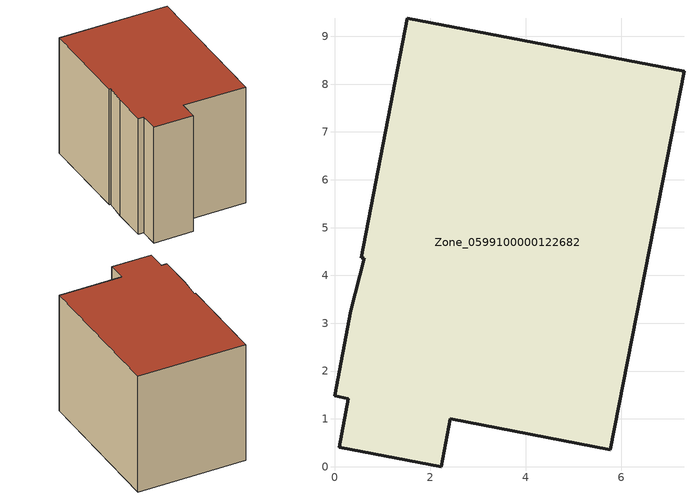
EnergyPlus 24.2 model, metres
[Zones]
Zone_0599100000122682
 floor ground (C_G): 7.31,8.27 5.77,0.36 2.42,1.01 2.23,0 0.1,0.41 0.29,1.42 0,1.48 0.34,3.26 0.62,4.36 0.56,4.37 1.52,9.38 z0
 wall outside (C_F): 0.29,1.42 0.1,0.41 2.23,0 2.42,1.01 5.77,0.36 7.31,8.27 1.52,9.38 0.56,4.37 0.62,4.36 0.34,3.26 0,1.48 0.29,1.42 z0:6.68
 roof outside (C_R): 0.62,4.36 0.34,3.26 0,1.48 0.29,1.42 0.1,0.41 2.23,0 2.42,1.01 5.77,0.36 7.31,8.27 1.52,9.38 0.56,4.37 z6.68
[BUILDING]
Pand.0599100000122682: North Axis=0; Terrain=City; Loads Convergence Tolerance Value=0.04; Temperature Convergence Tolerance Value=0.4; Solar Distribution=FullExterior; Maximum Number of Warmup Days=25; Minimum Number of Warmup Days=1
[Site:Location]
Rotterdam.The.Hague.AP_ZH_NLD Design_Conditions: Latitude=51.96; Longitude=4.45; Time Zone=1; Elevation=-4.5
[SITE:GROUNDTEMPERATURE:BUILDINGSURFACE]
18, 18, 18, 18, 18, 18, 18, 18, 18, 18, 18, 18
[MATERIAL] Thermal Absorptance=0.9; Solar Absorptance=0.7; Visible Absorptance=0.7
Name | Roughness | Thickness | Conductivity | Density | Specific Heat
G.TC.1946-1964 | MediumSmooth | 0.15 | 1 | 540 | 1210
F.TC.1946-1964 | Rough | 0.3 | 0.857143 | 1920 | 840
R.TC.1946-1964 | MediumRough | 0.2 | 0.235294 | 1500 | 1000
[CONSTRUCTION]
C_G: G.TC.1946-1964
C_F: F.TC.1946-1964
C_R: R.TC.1946-1964
[ZONE]
Zone_0599100000122682: Type=1; Multiplier=1; Ceiling Height=Autocalculate; Volume=Autocalculate; Floor Area=autocalculate; Part of Total Floor Area=Yes
[ZONEINFILTRATION:DESIGNFLOWRATE]
Infil_Zone_0599100000122682: Zone or ZoneList or Space or SpaceList=Zone_0599100000122682; Schedule=AlwaysOn; Design Flow Rate Calculation Method=Flow/Area; Flow Rate per Floor Area=0.003; Constant Term Coefficient=1; Temperature Term Coefficient=0; Velocity Term Coefficient=0; Velocity Squared Term Coefficient=0
[HVACTEMPLATE:ZONE:IDEALLOADSAIRSYSTEM]
Zone_0599100000122682: Maximum Heating Supply Air Temperature=50; Minimum Cooling Supply Air Temperature=13; Maximum Heating Supply Air Humidity Ratio=0.0156; Minimum Cooling Supply Air Humidity Ratio=0.0077; Heating Limit=NoLimit; Cooling Limit=NoLimit; Dehumidification Control Type=ConstantSensibleHeatRatio; Cooling Sensible Heat Ratio=0.7; Dehumidification Setpoint=60; Humidification Control Type=None; Humidification Setpoint=30; Outdoor Air Method=None; Outdoor Air Flow Rate per Person=0.00944; Outdoor Air Flow Rate per Zone Floor Area=0; Outdoor Air Flow Rate per Zone=0; Demand Controlled Ventilation Type=None; Outdoor Air Economizer Type=NoEconomizer; Heat Recovery Type=None; Sensible Heat Recovery Effectiveness=0.7; Latent Heat Recovery Effectiveness=0.65
[ZONECONTROL:THERMOSTAT]
ThermostatControl_Zone_0599100000122682: Zone or ZoneList=Zone_0599100000122682; Control Type Schedule=DualSetpointControlType; Control 1=Thermostat_Zone_0599100000122682; Temperature Difference Between Cutout And Setpoint=0
[THERMOSTATSETPOINT:DUALSETPOINT]
Thermostat_Zone_0599100000122682: Heating Setpoint Temperature Schedule=HeatingSetpoint_Zone_0599100000122682; Cooling Setpoint Temperature Schedule=CoolingSetpoint_Zone_0599100000122682
[SCHEDULE:COMPACT]
HeatingSetpoint_Zone_0599100000122682: Through: 12/31, For: AllDays, Until: 24:00, 21
CoolingSetpoint_Zone_0599100000122682: Through: 12/31, For: AllDays, Until: 24:00, 24
DualSetpointControlType: Through: 12/31, For: AllDays, Until: 24:00, 4
AlwaysOn: Through: 12/31, For: AllDays, Until: 24:00, 1
